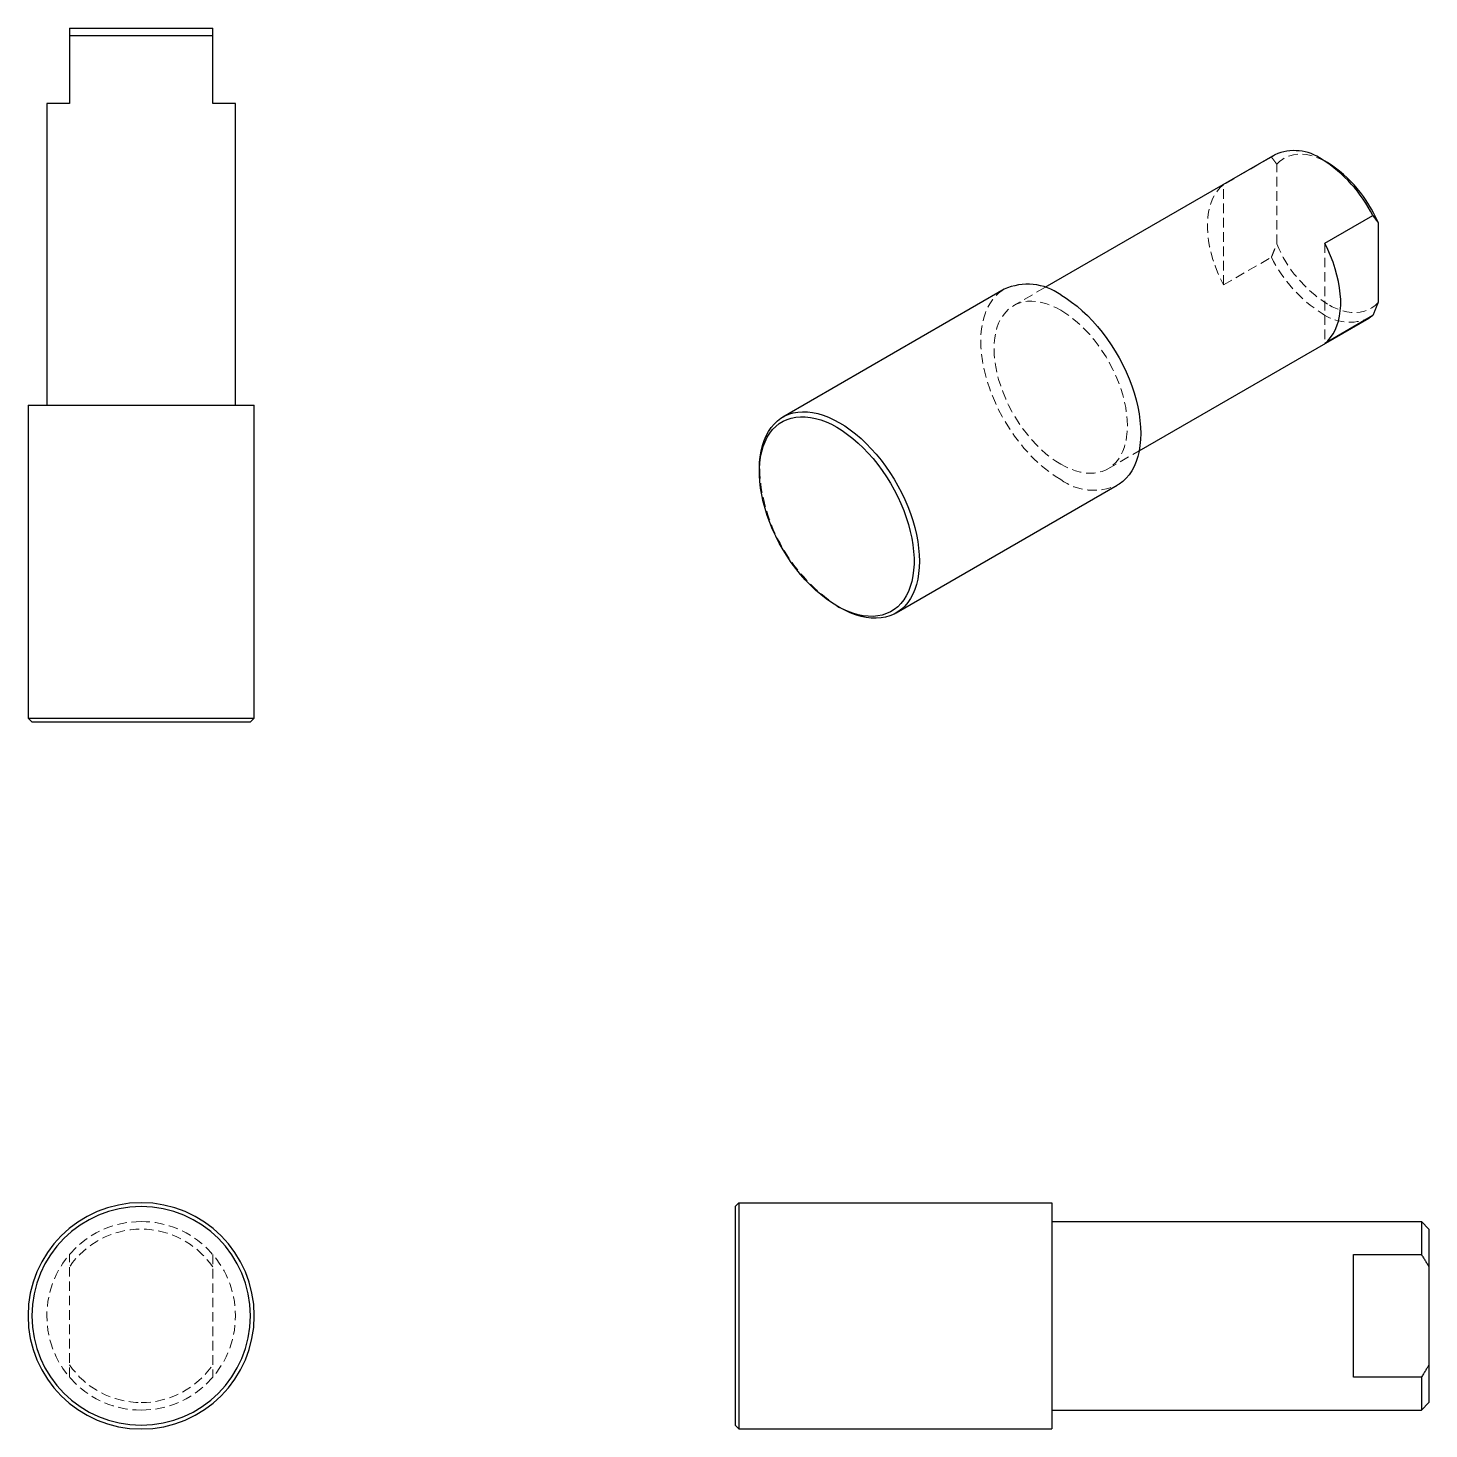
# Model space of a CAD drawing. Header units: millimetres. Extents: x 328 to 513, y 204 to 390.
import ezdxf

# ---------------------------------------------------------------- set-up
doc = ezdxf.new("R2010")
doc.units = ezdxf.units.MM
doc.linetypes.add('HIDDEN', pattern=[1.905, 1.27, -0.635])

msp = doc.modelspace()

# ---------------------------------------------------------------- linework, layer by layer
at = {"color": 7, "linetype": 'Continuous', "lineweight": 25}
for p, q in [((333.12, 389.88), (352.12, 389.88)), ((333.12, 388.88), (342.62, 388.88)), ((333.12, 388.88), (333.12, 379.88)), ((342.62, 388.88), (352.12, 388.88)), ((352.12, 379.88), (352.12, 388.88)), ((330.12, 379.88), (330.12, 339.88)), ((333.12, 379.88), (330.12, 379.88)), ((355.12, 379.88), (352.12, 379.88)), ((355.12, 339.88), (355.12, 379.88)), ((492.95, 373.07), (462.45, 355.47)), ((499.91, 372.05), (499.2, 372.45)), ((499.55, 361.33), (505.92, 365)), ((506.62, 364.07), (506.62, 353.49)), ((457.05, 355.24), (427.71, 338.3)), ((474.95, 333.81), (505.45, 351.42)), ((505.92, 351.74), (499.55, 348.06)), ((505.92, 351.74), (505.45, 351.42)), ((327.62, 339.88), (327.62, 298.38)), ((327.62, 339.88), (342.62, 339.88)), ((342.62, 339.88), (357.62, 339.88)), ((357.62, 298.38), (357.62, 339.88)), ((424.6, 331.43), (424.6, 331.02)), ((442.71, 312.32), (472.05, 329.26)), ((434.85, 313.26), (435.21, 313.06)), ((327.62, 298.38), (328.12, 297.88)), ((327.62, 298.38), (342.62, 298.38)), ((328.12, 297.88), (342.62, 297.88)), ((342.62, 298.38), (357.62, 298.38)), ((342.62, 297.88), (357.12, 297.88)), ((357.12, 297.88), (357.62, 298.38)), ((421.38, 233.62), (421.88, 234.12)), ((421.88, 234.12), (463.38, 234.12)), ((421.88, 234.12), (421.88, 204.12)), ((463.38, 234.12), (463.38, 204.12)), ((421.38, 233.62), (421.38, 204.62)), ((463.38, 231.62), (512.38, 231.62)), ((513.38, 230.62), (512.38, 231.62)), ((512.38, 231.62), (512.38, 227.24)), ((513.38, 230.62), (513.38, 225.6)), ((503.38, 227.24), (512.38, 227.24)), ((503.38, 210.99), (503.38, 227.24)), ((513.38, 225.6), (513.38, 212.64)), ((513.38, 212.64), (513.38, 207.62)), ((512.38, 210.99), (503.38, 210.99)), ((512.38, 210.99), (512.38, 206.62)), ((463.38, 206.62), (512.38, 206.62)), ((513.38, 207.62), (512.38, 206.62)), ((421.38, 204.62), (421.88, 204.12)), ((421.88, 204.12), (463.38, 204.12))]:
    msp.add_line(p, q, dxfattribs=at)
at = {"color": 7, "linetype": 'HIDDEN', "lineweight": 18}
for p, q in [((492.48, 372.76), (486.12, 369.09)), ((492.48, 372.76), (492.95, 373.07)), ((493.19, 361.24), (493.19, 371.83)), ((486.12, 355.82), (486.12, 369.09)), ((499.55, 361.33), (499.55, 348.06)), ((486.12, 355.82), (492.48, 359.49)), ((462.45, 355.47), (458.3, 353.07)), ((470.8, 331.42), (474.95, 333.81)), ((333.12, 210.99), (333.12, 227.24)), ((352.12, 227.24), (352.12, 210.99))]:
    msp.add_line(p, q, dxfattribs=at)
at = {"color": 7, "linetype": 'HIDDEN', "lineweight": 18, "flags": 128}
for points in [[(493.19, 371.83), (493.56, 372.2), (493.98, 372.51), (494.43, 372.76), (494.91, 372.95), (495.43, 373.08), (495.97, 373.15), (496.53, 373.15), (497.12, 373.09), (497.72, 372.96), (498.33, 372.78), (498.96, 372.53), (499.59, 372.22), (499.91, 372.05)], [(486.12, 369.09), (485.71, 368.73), (485.34, 368.31), (485.01, 367.84), (484.73, 367.32), (484.49, 366.75), (484.29, 366.14), (484.15, 365.48), (484.05, 364.78), (484, 364.05), (484, 363.29), (484.05, 362.51), (484.15, 361.7), (484.29, 360.87), (484.49, 360.04), (484.73, 359.19), (485.01, 358.34), (485.34, 357.49), (485.71, 356.65), (486.12, 355.82)], [(464.55, 330), (463.83, 330.44), (463.11, 330.95), (462.39, 331.5), (461.69, 332.1), (461, 332.76), (460.33, 333.45), (459.67, 334.19), (459.04, 334.96), (458.43, 335.77), (457.86, 336.61), (457.31, 337.47), (456.8, 338.36), (456.32, 339.27), (455.89, 340.19), (455.49, 341.11), (455.13, 342.05), (454.82, 342.98), (454.56, 343.91), (454.34, 344.84), (454.17, 345.75), (454.04, 346.64), (453.97, 347.52), (453.94, 348.37), (453.97, 349.19), (454.04, 349.98), (454.17, 350.73), (454.34, 351.45), (454.56, 352.12), (454.82, 352.74), (455.13, 353.32), (455.49, 353.84), (455.89, 354.31), (456.32, 354.73), (456.8, 355.08), (457.05, 355.24)], [(464.55, 332.04), (463.89, 332.45), (463.23, 332.91), (462.58, 333.43), (461.95, 334), (461.32, 334.61), (460.72, 335.26), (460.13, 335.96), (459.57, 336.69), (459.04, 337.45), (458.54, 338.24), (458.07, 339.04), (457.64, 339.87), (457.25, 340.71), (456.9, 341.56), (456.59, 342.42), (456.32, 343.27), (456.1, 344.11), (455.93, 344.95), (455.81, 345.77), (455.74, 346.57), (455.71, 347.35), (455.74, 348.1), (455.81, 348.81), (455.93, 349.49), (456.1, 350.13), (456.32, 350.73), (456.59, 351.27), (456.9, 351.77), (457.25, 352.21), (457.64, 352.6), (458.07, 352.93), (458.54, 353.2), (459.04, 353.41), (459.57, 353.55), (460.13, 353.64), (460.72, 353.66), (461.32, 353.61), (461.95, 353.5), (462.58, 353.33), (463.23, 353.1), (463.89, 352.81), (464.55, 352.45)], [(506.62, 353.49), (506.23, 353.1), (505.8, 352.78), (505.32, 352.53), (504.81, 352.34), (504.27, 352.21), (503.7, 352.16), (503.11, 352.18), (502.5, 352.26), (501.86, 352.41), (501.22, 352.63), (500.56, 352.92), (499.91, 353.27)], [(464.55, 352.45), (465.21, 352.04), (465.87, 351.58), (466.52, 351.06), (467.16, 350.5), (467.78, 349.88), (468.39, 349.23), (468.97, 348.53), (469.53, 347.81), (470.06, 347.05), (470.56, 346.26), (471.03, 345.45), (471.46, 344.62), (471.85, 343.78), (472.21, 342.93), (472.51, 342.08), (472.78, 341.23), (473, 340.38), (473.17, 339.54), (473.29, 338.72), (473.36, 337.92), (473.39, 337.14), (473.36, 336.4), (473.29, 335.68), (473.17, 335), (473, 334.36), (472.78, 333.77), (472.51, 333.22), (472.21, 332.72), (471.85, 332.28), (471.46, 331.89), (471.03, 331.56), (470.56, 331.29), (470.06, 331.09), (469.53, 330.94), (468.97, 330.86), (468.39, 330.84), (467.78, 330.88), (467.16, 330.99), (466.52, 331.16), (465.87, 331.39), (465.21, 331.69), (464.55, 332.04)]]:
    msp.add_lwpolyline(points, dxfattribs=at)
at = {"color": 7, "linetype": 'Continuous', "lineweight": 25, "flags": 128}
for points in [[(499.55, 348.06), (499.96, 348.42), (500.33, 348.84), (500.66, 349.31), (500.94, 349.83), (501.18, 350.4), (501.38, 351.01), (501.52, 351.67), (501.62, 352.37), (501.67, 353.1), (501.67, 353.86), (501.62, 354.64), (501.52, 355.45), (501.38, 356.28), (501.18, 357.11), (500.94, 357.96), (500.66, 358.81), (500.33, 359.66), (499.96, 360.5), (499.55, 361.33)], [(464.55, 354.49), (465.27, 354.05), (465.99, 353.55), (466.71, 352.99), (467.41, 352.39), (468.1, 351.74), (468.78, 351.04), (469.43, 350.3), (470.06, 349.53), (470.67, 348.72), (471.24, 347.88), (471.79, 347.02), (472.3, 346.13), (472.78, 345.23), (473.22, 344.31), (473.61, 343.38), (473.97, 342.45), (474.28, 341.51), (474.54, 340.58), (474.76, 339.66), (474.94, 338.74), (475.06, 337.85), (475.13, 336.97), (475.16, 336.12), (475.13, 335.3), (475.06, 334.51), (474.94, 333.76), (474.76, 333.05), (474.54, 332.38), (474.28, 331.75), (473.97, 331.18), (473.61, 330.65), (473.22, 330.18), (472.78, 329.77), (472.3, 329.41), (472.05, 329.26)], [(424.6, 331.43), (424.62, 332.25), (424.7, 333.04), (424.82, 333.79), (424.99, 334.51), (425.21, 335.18), (425.48, 335.8), (425.79, 336.38), (426.14, 336.9), (426.54, 337.37), (426.98, 337.79), (427.45, 338.14), (427.97, 338.44), (428.51, 338.67), (429.09, 338.84), (429.69, 338.95), (430.33, 339), (430.98, 338.98), (431.65, 338.9), (432.34, 338.75), (433.05, 338.54), (433.76, 338.27), (434.48, 337.94), (435.21, 337.55)], [(434.85, 313.26), (434.14, 313.7), (433.43, 314.2), (432.72, 314.75), (432.03, 315.35), (431.35, 316), (430.68, 316.69), (430.04, 317.43), (429.42, 318.2), (428.83, 319), (428.26, 319.84), (427.73, 320.7), (427.23, 321.58), (426.77, 322.48), (426.35, 323.39), (425.97, 324.31), (425.64, 325.23), (425.35, 326.15), (425.1, 327.07), (424.9, 327.98), (424.75, 328.88), (424.66, 329.75), (424.61, 330.6), (424.61, 331.43), (424.66, 332.23), (424.75, 332.99), (424.9, 333.71), (425.1, 334.39), (425.35, 335.03), (425.64, 335.61), (425.97, 336.15), (426.35, 336.63), (426.77, 337.06), (427.23, 337.42), (427.73, 337.73), (428.26, 337.98), (428.83, 338.16), (429.42, 338.28), (430.04, 338.33), (430.68, 338.33), (431.35, 338.25), (432.03, 338.11), (432.72, 337.91), (433.43, 337.65), (434.14, 337.33), (434.85, 336.94)], [(434.85, 336.94), (435.57, 336.5), (436.28, 336), (436.98, 335.45), (437.68, 334.85), (438.36, 334.2), (439.02, 333.51), (439.67, 332.78), (440.29, 332.01), (440.88, 331.2), (441.44, 330.37), (441.97, 329.51), (442.47, 328.63), (442.93, 327.73), (443.35, 326.82), (443.73, 325.9), (444.07, 324.97), (444.36, 324.05), (444.6, 323.13), (444.8, 322.22), (444.95, 321.33), (445.05, 320.45), (445.1, 319.6), (445.1, 318.77), (445.05, 317.98), (444.95, 317.22), (444.8, 316.49), (444.6, 315.81), (444.36, 315.18), (444.07, 314.59), (443.73, 314.06), (443.35, 313.57), (442.93, 313.15), (442.47, 312.78), (441.97, 312.47), (441.44, 312.23), (440.88, 312.04), (440.29, 311.92), (439.67, 311.87), (439.02, 311.88), (438.36, 311.95), (437.68, 312.09), (436.98, 312.29), (436.28, 312.55), (435.57, 312.88), (434.85, 313.26)], [(435.21, 337.55), (435.93, 337.11), (436.65, 336.61), (437.36, 336.05), (438.07, 335.45), (438.76, 334.8), (439.43, 334.1), (440.09, 333.36), (440.72, 332.59), (441.32, 331.78), (441.9, 330.94), (442.45, 330.08), (442.96, 329.19), (443.43, 328.29), (443.87, 327.37), (444.27, 326.44), (444.62, 325.5), (444.93, 324.57), (445.2, 323.64), (445.42, 322.71), (445.59, 321.8), (445.71, 320.91), (445.79, 320.03), (445.81, 319.18), (445.79, 318.36), (445.71, 317.57), (445.59, 316.82), (445.42, 316.11), (445.2, 315.44), (444.93, 314.81), (444.62, 314.23), (444.27, 313.71), (443.87, 313.24), (443.43, 312.83), (442.96, 312.47), (442.45, 312.18), (441.9, 311.94), (441.32, 311.77), (440.72, 311.66), (440.09, 311.61), (439.43, 311.63), (438.76, 311.71), (438.07, 311.86), (437.36, 312.07), (436.65, 312.34), (435.93, 312.67), (435.21, 313.06)]]:
    msp.add_lwpolyline(points, dxfattribs=at)
at = {"color": 7, "linetype": 'Continuous', "lineweight": 25}
for centre, radius, start, end in [((495.54, 367.32), 6.3, 54.4716, 114.218), ((489.26, 356.74), 18.6, 26.3868, 57.6855), ((490.59, 357.39), 17.37, 22.6305, 57.5704), ((460.16, 348.42), 7.49, 54.1436, 114.546), ((342.62, 219.12), 15, 90, 270), ((342.62, 219.12), 15, 270, 90), ((342.62, 219.12), 14.5, 90, 270), ((342.62, 219.12), 14.5, 270, 90)]:
    msp.add_arc(centre, radius, start, end, dxfattribs=at)
at = {"color": 7, "linetype": 'HIDDEN', "lineweight": 18}
for centre, radius, start, end in [((509.25, 367.96), 17.41, 202.6786, 237.528), ((509.14, 367.76), 18.6, 206.3868, 237.6855), ((502.86, 357.17), 6.3, 234.4716, 294.218), ((447.59, 332.46), 23.01, 182.556, 237.444), ((468.94, 336.07), 7.49, 234.1436, 294.546), ((342.62, 219.12), 12.5, 90, 270), ((342.62, 219.12), 11.5, 34.3012, 145.6988), ((342.62, 219.12), 12.5, 270, 90), ((342.62, 219.12), 11.5, 214.3012, 270), ((342.62, 219.12), 11.5, 270, 325.6988)]:
    msp.add_arc(centre, radius, start, end, dxfattribs=at)
at = {"color": 7, "linetype": 'Continuous', "lineweight": 25}
for points, knots in [([(333.12, 389.88), (333.12, 389.8), (333.12, 389.65), (333.12, 389.4), (333.12, 389.15), (333.12, 388.97), (333.12, 388.88)], [0, 0, 0, 0, 0.241077, 0.487974, 0.74089, 1, 1, 1, 1]), ([(352.12, 388.88), (352.12, 388.97), (352.12, 389.15), (352.12, 389.4), (352.12, 389.65), (352.12, 389.8), (352.12, 389.88)], [0, 0, 0, 0, 0.2591097, 0.5120259, 0.7589235, 1, 1, 1, 1]), ([(505.92, 365), (505.98, 364.93), (506.11, 364.77), (506.29, 364.54), (506.46, 364.31), (506.57, 364.15), (506.62, 364.07)], [0, 0, 0, 0, 0.2591097, 0.5120259, 0.7589235, 1, 1, 1, 1]), ([(506.62, 353.49), (506.57, 353.35), (506.46, 353.06), (506.29, 352.63), (506.11, 352.19), (505.98, 351.89), (505.92, 351.74)], [0, 0, 0, 0, 0.241077, 0.487974, 0.74089, 1, 1, 1, 1]), ([(512.38, 227.24), (512.47, 227.1), (512.65, 226.83), (512.9, 226.41), (513.15, 226.01), (513.3, 225.73), (513.38, 225.6)], [0, 0, 0, 0, 0.2591097, 0.5120259, 0.7589235, 1, 1, 1, 1]), ([(513.38, 212.64), (513.3, 212.5), (513.15, 212.23), (512.9, 211.82), (512.65, 211.41), (512.47, 211.13), (512.38, 210.99)], [0, 0, 0, 0, 0.241077, 0.487974, 0.74089, 1, 1, 1, 1])]:
    msp.add_open_spline(points, degree=3, knots=knots, dxfattribs=at)
at = {"color": 7, "linetype": 'HIDDEN', "lineweight": 18}
for points, knots in [([(493.19, 371.83), (493.13, 371.9), (493.02, 372.06), (492.85, 372.3), (492.67, 372.53), (492.55, 372.68), (492.48, 372.76)], [0, 0, 0, 0, 0.241077, 0.487974, 0.74089, 1, 1, 1, 1]), ([(492.48, 359.49), (492.55, 359.64), (492.67, 359.94), (492.85, 360.38), (493.02, 360.82), (493.13, 361.1), (493.19, 361.24)], [0, 0, 0, 0, 0.25911, 0.512026, 0.758923, 1, 1, 1, 1])]:
    msp.add_open_spline(points, degree=3, knots=knots, dxfattribs=at)

doc.saveas('drawing.dxf')
